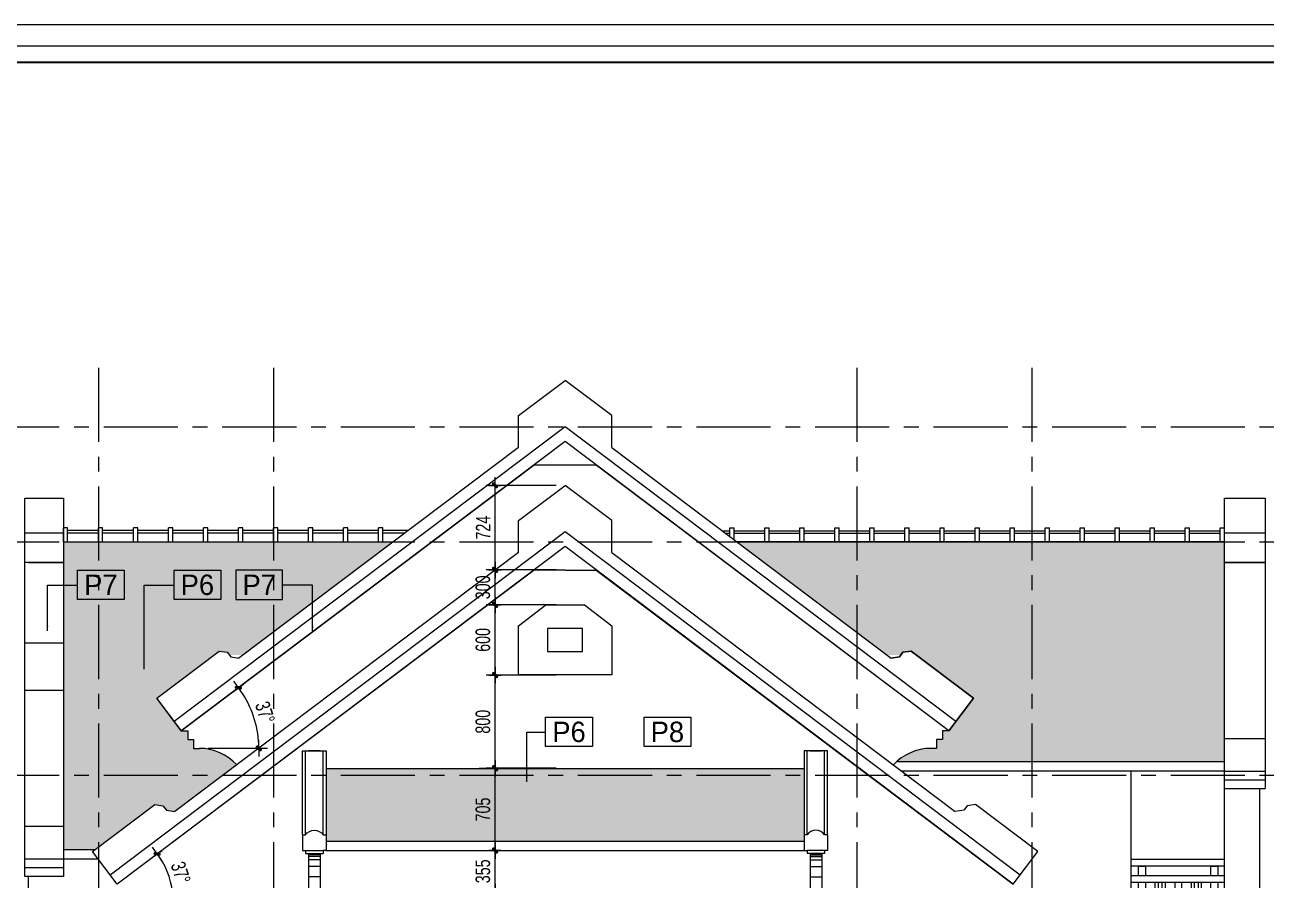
# Model space of a CAD drawing. Header units: inches. Extents: x 88947 to 296847, y 35049 to 161062.
# Drawn here: x 186624 to 197262, y 111729 to 119058 of the extents above; entities that cross this region are included whole.
import ezdxf
from ezdxf.enums import TextEntityAlignment as Align
from ezdxf.xclip import XClip

# ---------------------------------------------------------------- set-up
doc = ezdxf.new("R2010")
doc.units = ezdxf.units.IN
doc.header["$MEASUREMENT"] = 0
doc.header["$XCLIPFRAME"] = 0
doc.header["$PDMODE"] = 1
doc.linetypes.add('ACAD_ISO03W100', pattern=[30, 12, -18])
doc.linetypes.add('CENTER', pattern=[50.8, 31.75, -6.35, 6.35, -6.35])
for name, color, linetype, lineweight in [('A-Dims', 145, 'Continuous', 25), ('A-Text', 30, 'Continuous', 9), ('A-Wall', 2, 'Continuous', 35), ('DIM', 7, 'Continuous', 25), ('HACTH', 8, 'Continuous', 5), ('KHUNG 1', 6, 'Continuous', 70), ('KHUNG 2', 144, 'Continuous', 18), ('KY HIEU', 4, 'Continuous', 25), ('NETMANH', 192, 'Continuous', 18), ('NTHAY2', 51, 'Continuous', 25), ('THAY', 3, 'Continuous', 18), ('TRUC', 252, 'ACAD_ISO03W100', 13)]:
    doc.layers.add(name, color=color, linetype=linetype, lineweight=lineweight)
doc.styles.add('FRANKO', font='VFRANKO.TTF')
doc.styles.add('VNI-HELVE-CONDENSE', font='VNARIAL.TTF', dxfattribs={"width": 0.7})
doc.dimstyles.new('TAS-100', dxfattribs={"dimscale": 50, "dimtxt": 2.5, "dimasz": 0.7, "dimexe": 1.5, "dimexo": 1.5, "dimgap": 0.8, "dimtad": 1, "dimdec": 0, "dimzin": 3, "dimdsep": 46, "dimtxsty": 'VNI-HELVE-CONDENSE', "dimblk": 'TICK', "dimcen": 2.5, "dimclrt": 71, "dimazin": 2, "dimtfac": 0.75, "dimtdec": 0, "dimtix": 1, "dimtmove": 2, "dimatfit": 2, "dimldrblk": 'TICK123', "dimfxl": 1.5, "dimtolj": 1, "dimtzin": 0, "dimarcsym": 0})
doc.dimstyles.new('TAS-50', dxfattribs={"dimscale": 25, "dimtxt": 2.5, "dimasz": 0.7, "dimexe": 1.5, "dimexo": 1.5, "dimgap": 0.8, "dimtad": 1, "dimdec": 0, "dimzin": 3, "dimdsep": 46, "dimtxsty": 'VNI-HELVE-CONDENSE', "dimblk": 'TICK', "dimcen": 2.5, "dimclrt": 71, "dimazin": 2, "dimtfac": 0.75, "dimtdec": 0, "dimtix": 1, "dimtmove": 2, "dimatfit": 2, "dimldrblk": 'TICK123', "dimfxl": 1.5, "dimtolj": 1, "dimtzin": 0, "dimarcsym": 0})

# ---------------------------------------------------------------- blocks, each defined once
blk = doc.blocks.new('khung ten')
at = {"layer": 'A-Wall', "ltscale": 0.7}
blk.add_lwpolyline([(267204, -219099), (305804, -219099), (305804, -190799), (267204, -190799)], close=True, dxfattribs=at)
at = {"layer": 'KHUNG 2', "ltscale": 0.7}
blk.add_lwpolyline([(267004, -219299), (306004, -219299), (306004, -190599), (267004, -190599)], close=True, dxfattribs=at)
at = {"layer": 'NETMANH', "ltscale": 0.7}
blk.add_lwpolyline([(265004, -220042), (307004, -220042), (307004, -190342), (265004, -190342)], close=True, dxfattribs=at)
blk = doc.blocks.new('TICK')
at = {"layer": 'A-Dims', "color": 1}
for p, q in [((-2, 0), (2, 0)), ((0, 1.5), (0, -1.5))]:
    blk.add_line(p, q, dxfattribs=at)
at = {"layer": 'A-Dims', "color": 1, "const_width": 0.788}
blk.add_lwpolyline([(-0.33, -0.35), (0.38, 0.38)], dxfattribs=at)
at = {"layer": 'A-Dims', "color": 1, "const_width": 0.394}
for points in [[(0.24, 0.52, -0.414214), (0.52, 0.52, -1)], [(0.52, 0.52, -0.414214), (0.52, 0.24, -1)], [(-0.47, -0.21, 0.414214), (-0.47, -0.49, 1)], [(-0.47, -0.49, 0.414214), (-0.19, -0.49, 1)]]:
    blk.add_lwpolyline(points, format="xyb", dxfattribs=at)
blk = doc.blocks.new('*D954')
at = {"layer": 'Defpoints', "color": 0}
for p in [(189304, 113118), (187414, 111694), (187881, 111689), (187520, 111544), (187570, 111544)]:
    blk.add_point(p, dxfattribs=at)
at = {"layer": 'DIM', "color": 0, "lineweight": -2}
blk.add_line((187645, 111544), (187972, 111544), dxfattribs=at)
blk.add_arc((187215, 111544), 681, 2.9445, 34.0556, dxfattribs=at)
at = {"layer": 'DIM', "color": 0, "lineweight": -2, "xscale": 35, "yscale": 35, "zscale": 35}
for p, rotation in [((187759, 111954), 125.5278711058436), ((187897, 111544), 271.4722404099723)]:
    blk.add_blockref('TICK', p, dxfattribs=dict(at, rotation=rotation))
at = {"layer": 'DIM', "color": 71, "insert": (187960, 111793), "char_height": 125, "attachment_point": 5, "rotation": 288.5001, "style": 'VNI-HELVE-CONDENSE'}
blk.add_mtext('\\A1;37°', dxfattribs=at)
blk = doc.blocks.new('TICK123')
at = {"layer": 'A-Dims', "color": 1}
blk.add_lwpolyline([(0.05, 0, 0, 0.84, 0), (-2.11, 0, 8.4, 8.4, 0)], format="xyseb", dxfattribs=at)
blk = doc.blocks.new('*D955')
at = {"layer": 'Defpoints', "color": 0}
for p in [(189854, 114432), (187965, 113009), (188609, 113043), (188070, 112859), (188120, 112859)]:
    blk.add_point(p, dxfattribs=at)
at = {"layer": 'DIM', "color": 0, "lineweight": -2}
blk.add_line((188195, 112859), (188704, 112859), dxfattribs=at)
blk.add_arc((187766, 112859), 863, 2.3227, 34.6774, dxfattribs=at)
at = {"layer": 'DIM', "color": 0, "lineweight": -2, "xscale": 35, "yscale": 35, "zscale": 35}
for p, rotation in [((188455, 113378), 125.8387538207904), ((188629, 112859), 271.1613576950049)]:
    blk.add_blockref('TICK', p, dxfattribs=dict(at, rotation=rotation))
at = {"layer": 'DIM', "color": 71, "insert": (188683, 113166), "char_height": 125, "attachment_point": 5, "rotation": 288.5001, "style": 'VNI-HELVE-CONDENSE'}
blk.add_mtext('\\A1;37°', dxfattribs=at)
blk = doc.blocks.new('*D1031')
at = {"layer": 'Defpoints', "color": 0}
for p in [(186054, 115003), (186624, 115003), (186624, 114628)]:
    blk.add_point(p, dxfattribs=at)
at = {"layer": 'DIM', "color": 0, "lineweight": -2}
for p, q in [((186549, 115003), (185979, 115003)), ((186054, 114663), (186054, 114968)), ((186549, 114628), (185979, 114628))]:
    blk.add_line(p, q, dxfattribs=at)
at = {"layer": 'DIM', "color": 0, "lineweight": -2, "xscale": 35, "yscale": 35, "zscale": 35}
for p, rotation in [((186054, 115003), 90), ((186054, 114628), 270)]:
    blk.add_blockref('TICK', p, dxfattribs=dict(at, rotation=rotation))
at = {"layer": 'DIM', "color": 71, "insert": (185950, 114815), "char_height": 125, "attachment_point": 5, "rotation": 90, "style": 'VNI-HELVE-CONDENSE'}
blk.add_mtext('\\A1;375', dxfattribs=at)
blk = doc.blocks.new('syb-floor')
at = {"linetype": 'Continuous'}
blk.add_lwpolyline([(-4.79, -2.5), (-4.79, 2.5), (3.22, 2.5), (3.22, -2.5)], close=True, dxfattribs=at)
blk.add_attdef('SYB-FLOOR', text='', height=2.5, dxfattribs=at).set_placement((-0.78, 0), align=Align.MIDDLE_CENTER)
blk = doc.blocks.new('*D2933')
at = {"layer": 'Defpoints', "color": 0}
for p in [(190367, 111983), (190654, 111983), (190254, 111628)]:
    blk.add_point(p, dxfattribs=at)
at = {"layer": 'DIM', "color": 0, "lineweight": -2}
for p, q in [((190442, 111983), (190729, 111983)), ((190654, 111663), (190654, 111948)), ((190329, 111628), (190729, 111628))]:
    blk.add_line(p, q, dxfattribs=at)
at = {"layer": 'DIM', "color": 0, "lineweight": -2, "xscale": 35, "yscale": 35, "zscale": 35}
for p, rotation in [((190654, 111983), 90), ((190654, 111628), 270)]:
    blk.add_blockref('TICK', p, dxfattribs=dict(at, rotation=rotation))
at = {"layer": 'DIM', "color": 71, "insert": (190550, 111805), "char_height": 125, "attachment_point": 5, "rotation": 90, "style": 'VNI-HELVE-CONDENSE'}
blk.add_mtext('\\A1;355', dxfattribs=at)
blk = doc.blocks.new('*D2832')
at = {"layer": 'Defpoints', "color": 0}
for p in [(190443, 112688), (190654, 112688), (190367, 111983)]:
    blk.add_point(p, dxfattribs=at)
at = {"layer": 'DIM', "color": 0, "lineweight": -2}
for p, q in [((190518, 112688), (190729, 112688)), ((190654, 112018), (190654, 112653)), ((190442, 111983), (190729, 111983))]:
    blk.add_line(p, q, dxfattribs=at)
at = {"layer": 'DIM', "color": 0, "lineweight": -2, "xscale": 35, "yscale": 35, "zscale": 35}
for p, rotation in [((190654, 112688), 90), ((190654, 111983), 270)]:
    blk.add_blockref('TICK', p, dxfattribs=dict(at, rotation=rotation))
at = {"layer": 'DIM', "color": 71, "insert": (190550, 112335), "char_height": 125, "attachment_point": 5, "rotation": 90, "style": 'VNI-HELVE-CONDENSE'}
blk.add_mtext('\\A1;705', dxfattribs=at)
blk = doc.blocks.new('*D2833')
at = {"layer": 'Defpoints', "color": 0}
for p in [(190654, 113487), (191254, 113487), (191254, 112688)]:
    blk.add_point(p, dxfattribs=at)
at = {"layer": 'DIM', "color": 0, "lineweight": -2}
for p, q in [((191179, 113487), (190579, 113487)), ((190654, 112723), (190654, 113452)), ((191179, 112688), (190579, 112688))]:
    blk.add_line(p, q, dxfattribs=at)
at = {"layer": 'DIM', "color": 0, "lineweight": -2, "xscale": 35, "yscale": 35, "zscale": 35}
for p, rotation in [((190654, 113487), 90), ((190654, 112688), 270)]:
    blk.add_blockref('TICK', p, dxfattribs=dict(at, rotation=rotation))
at = {"layer": 'DIM', "color": 71, "insert": (190550, 113087), "char_height": 125, "attachment_point": 5, "rotation": 90, "style": 'VNI-HELVE-CONDENSE'}
blk.add_mtext('\\A1;800', dxfattribs=at)
blk = doc.blocks.new('*D2834')
at = {"layer": 'Defpoints', "color": 0}
for p in [(190654, 114088), (191254, 114088), (191254, 113487)]:
    blk.add_point(p, dxfattribs=at)
at = {"layer": 'DIM', "color": 0, "lineweight": -2}
for p, q in [((191179, 114088), (190579, 114088)), ((190654, 113522), (190654, 114053)), ((191179, 113487), (190579, 113487))]:
    blk.add_line(p, q, dxfattribs=at)
at = {"layer": 'DIM', "color": 0, "lineweight": -2, "xscale": 35, "yscale": 35, "zscale": 35}
for p, rotation in [((190654, 114088), 90), ((190654, 113487), 270)]:
    blk.add_blockref('TICK', p, dxfattribs=dict(at, rotation=rotation))
at = {"layer": 'DIM', "color": 71, "insert": (190550, 113788), "char_height": 125, "attachment_point": 5, "rotation": 90, "style": 'VNI-HELVE-CONDENSE'}
blk.add_mtext('\\A1;600', dxfattribs=at)
blk = doc.blocks.new('*D2835')
at = {"layer": 'Defpoints', "color": 0}
for p in [(190654, 114388), (191254, 114388), (191254, 114088)]:
    blk.add_point(p, dxfattribs=at)
at = {"layer": 'DIM', "color": 0, "lineweight": -2}
for p, q in [((191179, 114388), (190579, 114388)), ((190654, 114123), (190654, 114353)), ((191179, 114088), (190579, 114088))]:
    blk.add_line(p, q, dxfattribs=at)
at = {"layer": 'DIM', "color": 0, "lineweight": -2, "xscale": 35, "yscale": 35, "zscale": 35}
for p, rotation in [((190654, 114388), 90), ((190654, 114088), 270)]:
    blk.add_blockref('TICK', p, dxfattribs=dict(at, rotation=rotation))
at = {"layer": 'DIM', "color": 71, "insert": (190550, 114238), "char_height": 125, "attachment_point": 5, "rotation": 90, "style": 'VNI-HELVE-CONDENSE'}
blk.add_mtext('\\A1;300', dxfattribs=at)
blk = doc.blocks.new('*D2836')
at = {"layer": 'Defpoints', "color": 0}
for p in [(190654, 115112), (191254, 115112), (191254, 114388)]:
    blk.add_point(p, dxfattribs=at)
at = {"layer": 'DIM', "color": 0, "lineweight": -2}
for p, q in [((191179, 115112), (190579, 115112)), ((190654, 114423), (190654, 115077)), ((191179, 114388), (190579, 114388))]:
    blk.add_line(p, q, dxfattribs=at)
at = {"layer": 'DIM', "color": 0, "lineweight": -2, "xscale": 35, "yscale": 35, "zscale": 35}
for p, rotation in [((190654, 115112), 90), ((190654, 114388), 270)]:
    blk.add_blockref('TICK', p, dxfattribs=dict(at, rotation=rotation))
at = {"layer": 'DIM', "color": 71, "insert": (190552, 114750), "char_height": 125, "attachment_point": 5, "rotation": 90, "style": 'VNI-HELVE-CONDENSE'}
blk.add_mtext('\\A1;724', dxfattribs=at)
blk = doc.blocks.new('*D3802')
at = {"layer": 'Defpoints', "color": 0}
for p in [(189304, 113118), (187414, 111694), (187881, 111689), (187520, 111544), (187570, 111544)]:
    blk.add_point(p, dxfattribs=at)
at = {"layer": 'DIM', "color": 0, "lineweight": -2}
blk.add_line((187645, 111544), (187972, 111544), dxfattribs=at)
blk.add_arc((187215, 111544), 681, 2.9445, 34.0556, dxfattribs=at)
at = {"layer": 'DIM', "color": 0, "lineweight": -2, "xscale": 35, "yscale": 35, "zscale": 35}
for p, rotation in [((187759, 111954), 125.5278711058437), ((187897, 111544), 271.4722404099722)]:
    blk.add_blockref('TICK', p, dxfattribs=dict(at, rotation=rotation))
at = {"layer": 'DIM', "color": 71, "insert": (187960, 111793), "char_height": 125, "attachment_point": 5, "rotation": 288.5001, "style": 'VNI-HELVE-CONDENSE'}
blk.add_mtext('\\A1;37°', dxfattribs=at)
blk = doc.blocks.new('*D3803')
at = {"layer": 'Defpoints', "color": 0}
for p in [(189854, 114432), (187965, 113009), (188609, 113043), (188070, 112859), (188120, 112859)]:
    blk.add_point(p, dxfattribs=at)
at = {"layer": 'DIM', "color": 0, "lineweight": -2}
blk.add_line((188195, 112859), (188704, 112859), dxfattribs=at)
blk.add_arc((187766, 112859), 863, 2.3227, 34.6774, dxfattribs=at)
at = {"layer": 'DIM', "color": 0, "lineweight": -2, "xscale": 35, "yscale": 35, "zscale": 35}
for p, rotation in [((188455, 113378), 125.8387538207903), ((188629, 112859), 271.161357695005)]:
    blk.add_blockref('TICK', p, dxfattribs=dict(at, rotation=rotation))
at = {"layer": 'DIM', "color": 71, "insert": (188683, 113166), "char_height": 125, "attachment_point": 5, "rotation": 288.5001, "style": 'VNI-HELVE-CONDENSE'}
blk.add_mtext('\\A1;37°', dxfattribs=at)
blk = doc.blocks.new('A$C5FD872E7')
at = {"layer": 'THAY'}
for p, q in [((37, 120), (0, 120)), ((37, 0), (37, 120)), ((337, 120), (300, 120)), ((337, 0), (337, 120)), ((637, 120), (600, 120)), ((637, 0), (637, 120)), ((937, 120), (900, 120)), ((937, 0), (937, 120)), ((1237, 120), (1200, 120)), ((1237, 0), (1237, 120)), ((1537, 120), (1500, 120)), ((1537, 0), (1537, 120)), ((1837, 120), (1800, 120)), ((1837, 0), (1837, 120)), ((2137, 120), (2100, 120)), ((2137, 0), (2137, 120)), ((2437, 120), (2400, 120)), ((2437, 0), (2437, 120)), ((2737, 120), (2700, 120)), ((2737, 0), (2737, 120)), ((3037, 120), (3000, 120)), ((3037, 0), (3037, 120)), ((300, 96), (37, 96)), ((300, 74), (37, 74)), ((600, 96), (337, 96)), ((600, 74), (337, 74)), ((900, 96), (637, 96)), ((900, 74), (637, 74)), ((1200, 96), (937, 96)), ((1200, 74), (937, 74)), ((1500, 96), (1237, 96)), ((1500, 74), (1237, 74)), ((1800, 96), (1537, 96)), ((1800, 74), (1537, 74)), ((2100, 96), (1837, 96)), ((2100, 74), (1837, 74)), ((2400, 96), (2137, 96)), ((2400, 74), (2137, 74)), ((2700, 96), (2437, 96)), ((2700, 74), (2437, 74)), ((3000, 96), (2737, 96)), ((3000, 74), (2737, 74)), ((3100, 96), (3037, 96)), ((3100, 74), (3037, 74))]:
    blk.add_line(p, q, dxfattribs=at)
for points in [[(0, 0), (0, 120)], [(300, 0), (300, 120)], [(600, 0), (600, 120)], [(900, 0), (900, 120)], [(1200, 0), (1200, 120)], [(1500, 0), (1500, 120)], [(1800, 0), (1800, 120)], [(2100, 0), (2100, 120)], [(2400, 0), (2400, 120)], [(2700, 0), (2700, 120)], [(3000, 0), (3000, 120)], [(0, 0), (3100, 0)], [(2550, 74), (2200, 74)]]:
    blk.add_lwpolyline(points, dxfattribs=at)
blk = doc.blocks.new('A$C76A71FAD')
at = {"layer": 'THAY'}
for p, q in [((-37, 2114), (-37, 2234)), ((-37, 2234), (0, 2234))]:
    blk.add_line(p, q, dxfattribs=at)
for points in [[(0, 0), (0, 2489), (350, 2489), (350, 0)], [(0, 2114), (0, 2234)], [(350, 2188), (0, 2188)], [(0, 1938), (350, 1938)], [(350, 1938), (0, 1938)], [(350, 1938), (0, 1938)], [(0, 430), (350, 430)], [(0, 430), (350, 430)], [(0, 150), (350, 150)], [(0, 75), (350, 75)], [(0, 0), (350, 0)]]:
    blk.add_lwpolyline(points, dxfattribs=at)
blk = doc.blocks.new('A$C04E60F63')
at = {"layer": 'THAY'}
for p, q in [((37, 120), (0, 120)), ((37, 0), (37, 120)), ((337, 120), (300, 120)), ((337, 0), (337, 120)), ((637, 120), (600, 120)), ((637, 0), (637, 120)), ((937, 120), (900, 120)), ((937, 0), (937, 120)), ((1237, 120), (1200, 120)), ((1237, 0), (1237, 120)), ((1537, 120), (1500, 120)), ((1537, 0), (1537, 120)), ((1837, 120), (1800, 120)), ((1837, 0), (1837, 120)), ((2137, 120), (2100, 120)), ((2137, 0), (2137, 120)), ((2437, 120), (2400, 120)), ((2437, 0), (2437, 120)), ((2737, 120), (2700, 120)), ((2737, 0), (2737, 120)), ((3037, 120), (3000, 120)), ((3037, 0), (3037, 120)), ((300, 96), (37, 96)), ((300, 74), (37, 74)), ((600, 96), (337, 96)), ((600, 74), (337, 74)), ((900, 96), (637, 96)), ((900, 74), (637, 74)), ((1200, 96), (937, 96)), ((1200, 74), (937, 74)), ((1500, 96), (1237, 96)), ((1500, 74), (1237, 74)), ((1800, 96), (1537, 96)), ((1800, 74), (1537, 74)), ((2100, 96), (1837, 96)), ((2100, 74), (1837, 74)), ((2400, 96), (2137, 96)), ((2400, 74), (2137, 74)), ((2700, 96), (2437, 96)), ((2700, 74), (2437, 74)), ((3000, 96), (2737, 96)), ((3000, 74), (2737, 74)), ((3100, 96), (3037, 96)), ((3100, 74), (3037, 74))]:
    blk.add_line(p, q, dxfattribs=at)
for points in [[(0, 0), (0, 120)], [(300, 0), (300, 120)], [(600, 0), (600, 120)], [(900, 0), (900, 120)], [(1200, 0), (1200, 120)], [(1500, 0), (1500, 120)], [(1800, 0), (1800, 120)], [(2100, 0), (2100, 120)], [(2400, 0), (2400, 120)], [(2700, 0), (2700, 120)], [(3000, 0), (3000, 120)]]:
    blk.add_lwpolyline(points, dxfattribs=at)
blk = doc.blocks.new('A$C348869AB')
at = {"layer": 'THAY'}
blk.add_lwpolyline([(-165, -1020), (165, -1020), (400, -1199), (400, -1620), (-400, -1620), (-400, -1199), (-165, -1020)], dxfattribs=at)
blk.add_lwpolyline([(150, -1222), (-150, -1222), (-150, -1420), (150, -1420)], close=True, dxfattribs=at)
blk = doc.blocks.new('A$C2C686C27')
for points in [[(-100, 160), (-75, 160)], [(-100, 160), (-100, 25)], [(75, 160), (100, 160)], [(100, 160), (100, 25)], [(-100, 25), (-75, 25), (-75, 0)], [(-75, 0), (75, 0)], [(100, 25), (75, 25), (75, 0)]]:
    blk.add_lwpolyline(points)
blk.add_lwpolyline([(-75, 160, -0.533333), (75, 160, 1)], format="xyb")
blk = doc.blocks.new('A$C6D152E5A')
at = {"layer": 'HACTH'}
for points in [[(-401, 6024), (-301, 6024)], [(-401, 6017), (-301, 6017)], [(-401, 6005), (-301, 6005)], [(-401, 5976), (-301, 5976)], [(-401, 5919), (-301, 5919)], [(-401, 2624), (-301, 2624)], [(-401, 2617), (-301, 2617)], [(-401, 2605), (-301, 2605)], [(-401, 2576), (-301, 2576)], [(-401, 2519), (-301, 2519)]]:
    blk.add_lwpolyline(points, dxfattribs=at)
at = {"layer": 'THAY'}
for points in [[(-251, 6910), (-451, 6910), (-451, 6097)], [(-426, 6190), (-426, 6910)], [(-402, 6910), (-301, 6910)], [(-401, 6910), (-301, 6910)], [(-276, 6190), (-276, 6910)], [(-251, 6190), (-251, 6910)], [(-276, 6055), (-426, 6055)], [(-401, 6030), (-401, 3510)], [(-301, 6030), (-301, 3510)], [(-401, 5830), (-301, 5830)], [(-251, 3510), (-451, 3510), (-451, 2697)], [(-426, 2790), (-426, 3510)], [(-402, 3510), (-301, 3510)], [(-401, 3510), (-301, 3510)], [(-276, 2790), (-276, 3510)], [(-251, 2790), (-251, 3510)], [(-276, 2655), (-426, 2655)], [(-401, 2630), (-401, 2100)], [(-301, 2630), (-301, 2100)], [(-401, 2430), (-301, 2430)], [(-401, 2100), (-301, 2100)]]:
    blk.add_lwpolyline(points, dxfattribs=at)
at = {"layer": 'THAY', "extrusion": (0, 0, -1), "zscale": -1}
for p in [(351, 6030), (351, 2630)]:
    blk.add_blockref('A$C2C686C27', p, dxfattribs=at)
blk = doc.blocks.new('A$C57A01009')
for points in [[(1600, 840), (-1600, 840), (-1600, 900), (1600, 900), (1600, 840), (1600, 840)], [(1600, 700), (-1600, 700), (-1600, 760), (1600, 760), (1600, 700), (1600, 700)], [(-1270, 760), (-1270, 840), (-1210, 840), (-1210, 760)], [(-590, 760), (-590, 840), (-650, 840), (-650, 760)], [(-30, 760), (-30, 840), (30, 840), (30, 760)], [(590, 760), (590, 840), (650, 840), (650, 760)], [(1270, 760), (1270, 840), (1210, 840), (1210, 760)], [(-1270, 140), (-1270, 700)], [(-1210, 700), (-1210, 140)], [(-650, 700), (-650, 140)], [(-590, 140), (-590, 700)], [(-30, 140), (-30, 700)], [(30, 700), (30, 140)], [(590, 140), (590, 700)], [(650, 700), (650, 140)], [(1210, 700), (1210, 140)], [(1270, 140), (1270, 700)], [(1600, 80), (-1600, 80), (-1600, 140), (1600, 140), (1600, 80), (1600, 80)], [(-1210, 80), (-1210, 0), (-1270, 0), (-1270, 80)], [(-650, 80), (-650, 0), (-590, 0), (-590, 80)], [(30, 80), (30, 0), (-30, 0), (-30, 80)], [(650, 80), (650, 0), (590, 0), (590, 80)], [(1210, 80), (1210, 0), (1270, 0), (1270, 80)]]:
    blk.add_lwpolyline(points)
for points in [[(-1580, 840), (-1550, 840), (-1550, 760), (-1580, 760)], [(1580, 840), (1550, 840), (1550, 760), (1580, 760)], [(-1580, 700), (-1520, 700), (-1520, 140), (-1580, 140)], [(-1440, 700), (-1410, 700), (-1410, 140), (-1440, 140)], [(-1380, 700), (-1350, 700), (-1350, 140), (-1380, 140)], [(-1130, 700), (-1100, 700), (-1100, 140), (-1130, 140)], [(-1070, 700), (-1040, 700), (-1040, 140), (-1070, 140)], [(-960, 700), (-900, 700), (-900, 140), (-960, 140)], [(-820, 700), (-790, 700), (-790, 140), (-820, 140)], [(-760, 700), (-730, 700), (-730, 140), (-760, 140)], [(-510, 700), (-480, 700), (-480, 140), (-510, 140)], [(-450, 700), (-420, 700), (-420, 140), (-450, 140)], [(-340, 700), (-280, 700), (-280, 140), (-340, 140)], [(-200, 700), (-170, 700), (-170, 140), (-200, 140)], [(-140, 700), (-110, 700), (-110, 140), (-140, 140)], [(140, 700), (110, 700), (110, 140), (140, 140)], [(200, 700), (170, 700), (170, 140), (200, 140)], [(340, 700), (280, 700), (280, 140), (340, 140)], [(450, 700), (420, 700), (420, 140), (450, 140)], [(510, 700), (480, 700), (480, 140), (510, 140)], [(760, 700), (730, 700), (730, 140), (760, 140)], [(820, 700), (790, 700), (790, 140), (820, 140)], [(960, 700), (900, 700), (900, 140), (960, 140)], [(1070, 700), (1040, 700), (1040, 140), (1070, 140)], [(1130, 700), (1100, 700), (1100, 140), (1130, 140)], [(1380, 700), (1350, 700), (1350, 140), (1380, 140)], [(1440, 700), (1410, 700), (1410, 140), (1440, 140)], [(1580, 700), (1520, 700), (1520, 140), (1580, 140)], [(-1580, 80), (-1550, 80), (-1550, 0), (-1580, 0)], [(1580, 80), (1550, 80), (1550, 0), (1580, 0)]]:
    blk.add_lwpolyline(points, close=True)
blk = doc.blocks.new('*D4066')
at = {"layer": 'Defpoints', "color": 0}
for p in [(186054, 115613), (186624, 115613), (186624, 115004)]:
    blk.add_point(p, dxfattribs=at)
at = {"layer": 'DIM', "color": 0, "lineweight": -2}
for p, q in [((186549, 115613), (185979, 115613)), ((186054, 115039), (186054, 115578)), ((186549, 115004), (185979, 115004))]:
    blk.add_line(p, q, dxfattribs=at)
at = {"layer": 'DIM', "color": 0, "lineweight": -2, "xscale": 35, "yscale": 35, "zscale": 35}
for p, rotation in [((186054, 115613), 90), ((186054, 115004), 270)]:
    blk.add_blockref('TICK', p, dxfattribs=dict(at, rotation=rotation))
at = {"layer": 'DIM', "color": 71, "insert": (185950, 115308), "char_height": 125, "attachment_point": 5, "rotation": 90, "style": 'VNI-HELVE-CONDENSE'}
blk.add_mtext('\\A1;609', dxfattribs=at)

msp = doc.modelspace()

# ---------------------------------------------------------------- hatches: boundary and pattern name
at = {"layer": 'HACTH'}
h = msp.add_hatch(dxfattribs=at)
h.set_pattern_fill('TILE_02', color=256, scale=100, style=0, pattern_type=2)
h.set_pattern_definition([(0, (187128.75, 112448.93), (200, 100), [25, -175]), (0, (187128.75, 112461.43), (200, 100), [25, -75]), (0, (187228.75, 112473.93), (200, 100), [25, -175]), (0, (187078.75, 112411.43), (200, 100), [12.5, -100, 12.5, -75]), (45, (187091.25, 112436.43), (0, 100), [17.6777, -265.165]), (45, (187078.75, 112473.93), (0, 100), [12.63, -270.2127]), (45, (187078.75, 112486.43), (0, 100), [15.15, -267.6927]), (135, (187203.75, 112486.43), (0, 100), [15.15, -267.6927]), (135, (187203.75, 112473.93), (0, 100), [12.63, -270.2127]), (135, (187191.25, 112436.43), (0, 100), [17.6777, -265.165]), (26.565, (187103.75, 112436.43), (5e-05, 100), [27.951, -195.656]), (26.565, (187103.75, 112448.93), (5e-05, 100), [27.951, -195.656]), (26.565, (187053.75, 112461.43), (5e-05, 100), [27.951, -195.656]), (26.565, (187053.75, 112473.93), (5e-05, 100), [27.951, -195.656]), (63.435, (187078.75, 112411.43), (-5e-05, 100), [27.951, -419.2627]), (63.435, (187091.25, 112411.43), (-5e-05, 100), [27.951, -419.2627]), (116.565, (187191.25, 112411.43), (5e-05, 100), [27.951, -419.2627]), (116.565, (187203.75, 112411.43), (5e-05, 100), [27.951, -419.2627]), (153.435, (187178.75, 112436.43), (-5e-05, 100), [27.951, -195.656]), (153.435, (187178.75, 112448.93), (-5e-05, 100), [27.951, -195.656]), (153.435, (187228.75, 112461.43), (-5e-05, 100), [27.951, -195.656]), (153.435, (187228.75, 112473.93), (-5e-05, 100), [27.951, -195.656]), (82.875, (187078.752, 112411.432), (-2.5e-05, 100.000016), [100.7782, -1511.6733]), (97.125, (187203.752, 112411.432), (2.5e-05, 100.000016), [100.7782, -1511.6733])])
h.paths.add_polyline_path([(188754.3, 114628.1), (187254.3, 114628.1), (187254.3, 113657.6), (188244.5, 113657.6), (188289.3, 113691.3), (188359.3, 113681.5), (188377.3, 113657.6), (188493.8, 113657.6), (188754.3, 113853.9)])
h.paths.add_polyline_path([(187254.3, 114628.1), (186954.3, 114628.1), (186954.3, 114451.9), (186954.3, 113657.6), (187254.3, 113657.6)])
h.paths.add_polyline_path([(187254.3, 113657.6), (186954.3, 113657.6), (186954.3, 112628.1), (187254.3, 112628.1)])
h.paths.add_polyline_path([(187754.3, 113288.2), (188244.5, 113657.6), (187254.3, 113657.6), (187254.3, 112628.1), (188321.9, 112628.1), (188440.5, 112717.5, 0.2105561), (188120.2, 112858.6), (188070.2, 112858.6), (188070.2, 112933.6), (188020.2, 112933.6), (188020.2, 113008.6), (187967, 113008.6), (187965.7, 113007.6)])
h.paths.add_polyline_path([(189781.7, 114628.1), (188754.3, 114628.1), (188754.3, 113853.9)])
h.paths.add_polyline_path([(187254.3, 112628.1), (186954.3, 112628.1), (186954.3, 111991), (187225.1, 111991), (187254.3, 112013)])
h.paths.add_polyline_path([(188321.9, 112628.1), (187254.3, 112628.1), (187254.3, 112013), (187738.1, 112377.5), (187808.1, 112367.7), (187838.2, 112327.8), (187910, 112317.7)])
h = msp.add_hatch(dxfattribs=at)
h.set_pattern_fill('TILE_02', color=256, scale=100, style=0, pattern_type=2)
h.set_pattern_definition([(0, (192901.31, 113202.12), (200, 100), [25, -175]), (0, (192901.31, 113214.62), (200, 100), [25, -75]), (0, (193001.31, 113227.12), (200, 100), [25, -175]), (0, (192851.31, 113164.62), (200, 100), [12.5, -100, 12.5, -75]), (45, (192863.81, 113189.62), (0, 100), [17.6777, -265.165]), (45, (192851.31, 113227.12), (0, 100), [12.63, -270.2127]), (45, (192851.31, 113239.62), (0, 100), [15.15, -267.6927]), (135, (192976.31, 113239.62), (0, 100), [15.15, -267.6927]), (135, (192976.31, 113227.12), (0, 100), [12.63, -270.2127]), (135, (192963.81, 113189.62), (0, 100), [17.6777, -265.165]), (26.565, (192876.31, 113189.62), (5e-05, 100), [27.951, -195.656]), (26.565, (192876.31, 113202.12), (5e-05, 100), [27.951, -195.656]), (26.565, (192826.31, 113214.62), (5e-05, 100), [27.951, -195.656]), (26.565, (192826.31, 113227.12), (5e-05, 100), [27.951, -195.656]), (63.435, (192851.31, 113164.623), (-5e-05, 100), [27.951, -419.2627]), (63.435, (192863.81, 113164.623), (-5e-05, 100), [27.951, -419.2627]), (116.565, (192963.81, 113164.623), (5e-05, 100), [27.951, -419.2627]), (116.565, (192976.31, 113164.623), (5e-05, 100), [27.951, -419.2627]), (153.435, (192951.31, 113189.62), (-5e-05, 100), [27.951, -195.656]), (153.435, (192951.31, 113202.12), (-5e-05, 100), [27.951, -195.656]), (153.435, (193001.31, 113214.62), (-5e-05, 100), [27.951, -195.656]), (153.435, (193001.31, 113227.12), (-5e-05, 100), [27.951, -195.656]), (82.875, (192851.311, 113164.623), (-2.5e-05, 100.000016), [100.7782, -1511.6733]), (97.125, (192976.311, 113164.623), (2.5e-05, 100.000016), [100.7782, -1511.6733])])
h.paths.add_polyline_path([(196904.3, 114628.1), (195254.3, 114628.1), (195254.3, 113657.6), (196904.3, 113657.6)])
h.paths.add_polyline_path([(193754.3, 114628.1), (192726.8, 114628.1), (193754.3, 113853.9)])
h.paths.add_polyline_path([(195254.3, 114628.1), (193754.3, 114628.1), (193754.3, 113853.9), (194014.8, 113657.6), (194131.2, 113657.6), (194149.2, 113681.5), (194219.2, 113691.3), (194264, 113657.6), (195254.3, 113657.6)])
h.paths.add_polyline_path([(195254.3, 113657.6), (194264, 113657.6), (194754.3, 113288.2), (194542.9, 113007.6), (194541.5, 113008.6), (194488.3, 113008.6), (194488.3, 112933.6), (194438.3, 112933.6), (194438.3, 112858.6), (194388.3, 112858.6, 0.1879556), (194094.6, 112744.2), (195254.3, 112744.2)])
h.paths.add_polyline_path([(196904.3, 113657.6), (195254.3, 113657.6), (195254.3, 112744.2), (196904.3, 112744.2)])
h = msp.add_hatch(dxfattribs=at)
h.set_pattern_fill('TILE_02', color=256, scale=100, style=0, pattern_type=2)
h.set_pattern_definition([(0, (189379.54, 112520.44), (200, 100), [25, -175]), (0, (189379.54, 112532.94), (200, 100), [25, -75]), (0, (189479.54, 112545.44), (200, 100), [25, -175]), (0, (189329.54, 112482.94), (200, 100), [12.5, -100, 12.5, -75]), (45, (189342.036, 112507.935), (0, 100), [17.6777, -265.165]), (45, (189329.536, 112545.435), (0, 100), [12.63, -270.2127]), (45, (189329.536, 112557.935), (0, 100), [15.15, -267.6927]), (135, (189454.536, 112557.935), (0, 100), [15.15, -267.6927]), (135, (189454.536, 112545.435), (0, 100), [12.63, -270.2127]), (135, (189442.036, 112507.935), (0, 100), [17.6777, -265.165]), (26.565, (189354.54, 112507.935), (5e-05, 100), [27.951, -195.656]), (26.565, (189354.54, 112520.435), (5e-05, 100), [27.951, -195.656]), (26.565, (189304.54, 112532.935), (5e-05, 100), [27.951, -195.656]), (26.565, (189304.54, 112545.435), (5e-05, 100), [27.951, -195.656]), (63.435, (189329.536, 112482.935), (-5e-05, 100), [27.951, -419.2627]), (63.435, (189342.036, 112482.935), (-5e-05, 100), [27.951, -419.2627]), (116.565, (189442.036, 112482.935), (5e-05, 100), [27.951, -419.2627]), (116.565, (189454.536, 112482.935), (5e-05, 100), [27.951, -419.2627]), (153.435, (189429.54, 112507.935), (-5e-05, 100), [27.951, -195.656]), (153.435, (189429.54, 112520.435), (-5e-05, 100), [27.951, -195.656]), (153.435, (189479.54, 112532.935), (-5e-05, 100), [27.951, -195.656]), (153.435, (189479.54, 112545.435), (-5e-05, 100), [27.951, -195.656]), (82.875, (189329.536, 112482.935), (-2.5e-05, 100.000016), [100.7782, -1511.6733]), (97.125, (189454.536, 112482.935), (2.5e-05, 100.000016), [100.7782, -1511.6733])])
h.paths.add_polyline_path([(193303.5, 112628.1), (189205.1, 112628.1), (189205.1, 112062.5), (193303.5, 112062.5)])
h.paths.add_polyline_path([(193303.5, 112687.6), (189205.1, 112687.6), (189205.1, 112628.1), (193303.5, 112628.1)])
h = msp.add_hatch(dxfattribs=at)
h.set_pattern_fill('TILE_02', color=256, scale=100, style=0, pattern_type=2)
h.set_pattern_definition([(0, (189379.54, 112520.44), (200, 100), [25, -175]), (0, (189379.54, 112532.94), (200, 100), [25, -75]), (0, (189479.54, 112545.44), (200, 100), [25, -175]), (0, (189329.54, 112482.94), (200, 100), [12.5, -100, 12.5, -75]), (45, (189342.036, 112507.935), (0, 100), [17.6777, -265.165]), (45, (189329.536, 112545.435), (0, 100), [12.63, -270.2127]), (45, (189329.536, 112557.935), (0, 100), [15.15, -267.6927]), (135, (189454.536, 112557.935), (0, 100), [15.15, -267.6927]), (135, (189454.536, 112545.435), (0, 100), [12.63, -270.2127]), (135, (189442.036, 112507.935), (0, 100), [17.6777, -265.165]), (26.565, (189354.54, 112507.935), (5e-05, 100), [27.951, -195.656]), (26.565, (189354.54, 112520.435), (5e-05, 100), [27.951, -195.656]), (26.565, (189304.54, 112532.935), (5e-05, 100), [27.951, -195.656]), (26.565, (189304.54, 112545.435), (5e-05, 100), [27.951, -195.656]), (63.435, (189329.536, 112482.935), (-5e-05, 100), [27.951, -419.2627]), (63.435, (189342.036, 112482.935), (-5e-05, 100), [27.951, -419.2627]), (116.565, (189442.036, 112482.935), (5e-05, 100), [27.951, -419.2627]), (116.565, (189454.536, 112482.935), (5e-05, 100), [27.951, -419.2627]), (153.435, (189429.54, 112507.935), (-5e-05, 100), [27.951, -195.656]), (153.435, (189429.54, 112520.435), (-5e-05, 100), [27.951, -195.656]), (153.435, (189479.54, 112532.935), (-5e-05, 100), [27.951, -195.656]), (153.435, (189479.54, 112545.435), (-5e-05, 100), [27.951, -195.656]), (82.875, (189329.536, 112482.935), (-2.5e-05, 100.000016), [100.7782, -1511.6733]), (97.125, (189454.536, 112482.935), (2.5e-05, 100.000016), [100.7782, -1511.6733])])
h.paths.add_polyline_path([(193303.5, 112628.1), (189205.1, 112628.1), (189205.1, 112062.5), (193303.5, 112062.5)])
h.paths.add_polyline_path([(193303.5, 112687.6), (189205.1, 112687.6), (189205.1, 112628.1), (193303.5, 112628.1)])

# ---------------------------------------------------------------- linework, layer by layer
at = {"layer": 'Defpoints'}
for points in [[(194603.8, 113088.5), (191254.3, 115612.6), (187904.7, 113088.5)], [(194543.6, 113008.6), (191254.3, 115487.4), (187964.9, 113008.6)], [(195154.3, 111773.7), (191254.3, 114712.6), (187354.3, 111773.7)], [(195094.1, 111693.8), (191254.3, 114587.4), (187414.4, 111693.8)]]:
    msp.add_lwpolyline(points, dxfattribs=at)
at = {"layer": 'THAY'}
for p, q in [((187591.3, 114748.4), (187554.3, 114748.4)), ((187591.3, 114628.1), (187591.3, 114748.4)), ((192599.9, 114723.7), (192667.2, 114723.7)), ((192629, 114701.8), (192667.2, 114701.8)), ((192667.2, 114673), (192667.2, 114748.4)), ((192667.2, 114748.4), (192704.3, 114748.4)), ((192704.3, 114723.7), (192967.2, 114723.7)), ((192704.3, 114701.8), (192967.2, 114701.8)), ((192967.2, 114628.1), (192967.2, 114748.4)), ((192967.2, 114748.4), (193004.3, 114748.4)), ((193004.3, 114723.7), (193267.2, 114723.7)), ((193004.3, 114701.8), (193267.2, 114701.8)), ((193267.2, 114628.1), (193267.2, 114748.4)), ((193267.2, 114748.4), (193304.3, 114748.4)), ((193304.3, 114723.7), (193567.2, 114723.7)), ((193304.3, 114701.8), (193567.2, 114701.8)), ((193567.2, 114628.1), (193567.2, 114748.4)), ((193567.2, 114748.4), (193604.3, 114748.4)), ((193604.3, 114723.7), (193867.2, 114723.7)), ((193604.3, 114701.8), (193867.2, 114701.8)), ((193867.2, 114628.1), (193867.2, 114748.4)), ((193867.2, 114748.4), (193904.3, 114748.4)), ((193904.3, 114723.7), (194167.2, 114723.7)), ((193904.3, 114701.8), (194167.2, 114701.8)), ((194167.2, 114628.1), (194167.2, 114748.4)), ((194167.2, 114748.4), (194204.3, 114748.4)), ((194204.3, 114723.7), (194467.2, 114723.7)), ((194204.3, 114701.8), (194467.2, 114701.8)), ((194467.2, 114628.1), (194467.2, 114748.4)), ((194467.2, 114748.4), (194504.3, 114748.4)), ((194504.3, 114723.7), (194767.2, 114723.7)), ((194504.3, 114701.8), (194767.2, 114701.8)), ((194767.2, 114628.1), (194767.2, 114748.4)), ((194767.2, 114748.4), (194804.3, 114748.4)), ((194804.3, 114723.7), (195067.2, 114723.7)), ((194804.3, 114701.8), (195067.2, 114701.8)), ((195067.2, 114628.1), (195067.2, 114748.4)), ((195067.2, 114748.4), (195104.3, 114748.4)), ((195104.3, 114723.7), (195367.2, 114723.7)), ((195104.3, 114701.8), (195367.2, 114701.8)), ((195367.2, 114628.1), (195367.2, 114748.4)), ((195367.2, 114748.4), (195404.3, 114748.4)), ((195404.3, 114723.7), (195667.2, 114723.7)), ((195404.3, 114701.8), (195667.2, 114701.8)), ((195667.2, 114628.1), (195667.2, 114748.4)), ((195667.2, 114748.4), (195704.3, 114748.4)), ((195704.3, 114723.7), (195967.2, 114723.7)), ((195704.3, 114701.8), (195967.2, 114701.8)), ((195967.2, 114628.1), (195967.2, 114748.4)), ((195967.2, 114748.4), (196004.3, 114748.4)), ((196004.3, 114723.7), (196267.2, 114723.7)), ((196004.3, 114701.8), (196267.2, 114701.8)), ((196267.2, 114628.1), (196267.2, 114748.4)), ((196267.2, 114748.4), (196304.3, 114748.4)), ((196304.3, 114723.7), (196567.2, 114723.7)), ((196304.3, 114701.8), (196567.2, 114701.8)), ((196567.2, 114628.1), (196567.2, 114748.4)), ((196567.2, 114748.4), (196604.3, 114748.4)), ((196604.3, 114723.7), (196867.2, 114723.7)), ((196604.3, 114701.8), (196867.2, 114701.8)), ((196867.2, 114628.1), (196867.2, 114748.4)), ((196867.2, 114748.4), (196904.3, 114748.4))]:
    msp.add_line(p, q, dxfattribs=at)
for points in [[(190854.3, 115436.4), (190854.3, 115710.1), (191254.3, 116011.5)], [(191654.3, 115436.4), (191654.3, 115710.1), (191254.3, 116011.5)], [(190854.3, 115436.4), (188459.4, 113631.7)], [(191654.3, 115436.4), (194049.1, 113631.7)], [(194049.1, 113631.7), (194119.1, 113641.6), (194149.2, 113681.5), (194219.2, 113691.3), (194754.3, 113288.2), (194542.9, 113007.6), (191519.7, 115285.8), (190988.9, 115285.8), (187965.7, 113007.6), (187754.3, 113288.2), (188289.3, 113691.3), (188359.3, 113681.5), (188389.4, 113641.6), (188459.4, 113631.7)], [(190854.3, 114536.4), (190854.3, 114810.1), (191254.3, 115111.5)], [(191654.3, 114536.4), (191654.3, 114810.1), (191254.3, 115111.5)], [(186654.3, 111760.8), (186624.3, 111760.8), (186624.3, 115003.7), (186954.3, 115003.7), (186954.3, 114451.9)], [(196904.3, 112514.3), (196904.3, 115003.7), (197254.3, 115003.7), (197254.3, 112514.3)], [(186954.3, 114702.3), (186624.3, 114702.3)], [(192704.3, 114645.1), (192704.3, 114748.4)], [(193004.3, 114628.1), (193004.3, 114748.4)], [(193304.3, 114628.1), (193304.3, 114748.4)], [(193604.3, 114628.1), (193604.3, 114748.4)], [(193904.3, 114628.1), (193904.3, 114748.4)], [(194204.3, 114628.1), (194204.3, 114748.4)], [(194504.3, 114628.1), (194504.3, 114748.4)], [(194804.3, 114628.1), (194804.3, 114748.4)], [(195104.3, 114628.1), (195104.3, 114748.4)], [(195404.3, 114628.1), (195404.3, 114748.4)], [(195704.3, 114628.1), (195704.3, 114748.4)], [(196004.3, 114628.1), (196004.3, 114748.4)], [(196304.3, 114628.1), (196304.3, 114748.4)], [(196604.3, 114628.1), (196604.3, 114748.4)], [(196904.3, 114628.1), (196904.3, 114748.4)], [(197254.3, 114702.3), (196904.3, 114702.3)], [(186954.3, 114628.1), (189781.7, 114628.1)], [(187554.3, 114628.1), (188244.5, 114628.1)], [(192726.8, 114628.1), (196904.3, 114628.1)], [(192726.8, 114628.1), (196904.3, 114628.1)], [(196904.3, 114628.1), (192726.8, 114628.1)], [(190854.3, 114536.4), (187910, 112317.7)], [(191654.3, 114536.4), (194598.5, 112317.7)], [(186954.3, 114451.9), (186624.3, 114451.9)], [(186654.3, 114451.9), (186954.3, 114451.9)], [(186954.3, 114451.9), (186654.3, 114451.9)], [(186954.3, 114451.9), (186954.3, 111760.8)], [(191254.3, 114385.8), (190988.9, 114385.8), (187414.4, 111693.8), (187203.1, 111974.4), (187738.1, 112377.5), (187808.1, 112367.7), (187838.2, 112327.8), (187910, 112317.7)], [(191254.3, 114385.8), (191519.7, 114385.8), (195094.1, 111693.8), (195305.5, 111974.4), (194770.4, 112377.5), (194700.4, 112367.7), (194670.3, 112327.8), (194598.5, 112317.7)], [(196904.3, 114451.9), (197254.3, 114451.9)], [(197254.3, 114451.9), (196904.3, 114451.9)], [(197254.3, 114451.9), (196904.3, 114451.9)], [(186624.3, 113761.9), (186954.3, 113761.9)], [(187964.9, 113008.6), (187754.3, 113288.2), (188289.3, 113691.3), (188359.3, 113681.5), (188389.4, 113641.6), (188459.4, 113631.7)], [(194543.6, 113008.6), (194754.3, 113288.2), (194219.2, 113691.3), (194149.2, 113681.5), (194119.1, 113641.6), (194049.1, 113631.7)], [(186624.3, 113358.7), (186954.3, 113358.7)], [(187964.9, 113008.6), (188020.2, 113008.6), (188020.2, 112933.6), (188070.2, 112933.6), (188070.2, 112858.6), (188120.2, 112858.6)], [(194543.6, 113008.6), (194488.3, 113008.6), (194488.3, 112933.6), (194438.3, 112933.6), (194438.3, 112858.6), (194388.3, 112858.6)], [(196904.3, 112943.9), (197254.3, 112943.9)], [(196904.3, 112943.9), (197254.3, 112943.9)], [(189203.5, 112687.6), (193303.5, 112687.6)], [(196904.3, 112744.2), (194094.6, 112744.2)], [(196904.3, 112664.3), (194138.5, 112664.4)], [(196104.3, 105928.1), (196104.2, 112664.3)], [(196904.3, 112664.3), (197254.3, 112664.3)], [(196904.3, 112589.3), (197254.3, 112589.3)], [(196904.3, 105928.1), (196904.3, 112514.3), (197204.3, 112514.3), (197204.3, 105928.1)], [(196904.3, 112514.3), (197254.3, 112514.3)], [(186954.3, 112190.3), (186624.3, 112190.3)], [(189205.1, 112062.5), (193303.5, 112062.5)], [(186954.3, 111991), (186954.3, 111760.8), (186654.3, 111760.8), (186654.3, 111760.8)], [(186954.3, 111991), (187225.1, 111991)], [(189205.1, 111982.6), (193303.5, 111982.6)], [(186954.3, 111910.8), (186624.3, 111910.8)], [(186954.3, 111835.8), (186624.3, 111835.8)], [(187251, 111910.8), (186954.3, 111910.8)], [(186654.3, 111760.8), (186654.3, 111327.8)]]:
    msp.add_lwpolyline(points, dxfattribs=at)
for centre, start, end in [((188120.2, 112424.6), 42.43884, 90), ((194388.3, 112424.6), 90, 137.56116)]:
    msp.add_arc(centre, 434, start, end, dxfattribs=at)
at = {"layer": 'TRUC', "linetype": 'CENTER', "ltscale": 20}
for points in [[(187254.3, 116119.7), (187254.3, 104592.6)], [(188754.3, 116119.7), (188754.3, 104592.6)], [(193754.3, 116119.7), (193754.3, 104592.6)], [(195254.3, 116119.7), (195254.3, 104592.6)], [(184252.1, 115612.6), (199680.7, 115612.6)], [(184252.1, 114628.1), (199740.7, 114628.1)], [(184252.1, 112628.1), (199740.7, 112628.1)]]:
    msp.add_lwpolyline(points, dxfattribs=at)

# ---------------------------------------------------------------- block references
at = {"layer": 'A-Text', "xscale": 0.7071428571362048, "yscale": 0.7071428573544836, "zscale": 0.7071428573664265}
msp.add_blockref('khung ten', (-9348.5, 253657), dxfattribs=at)
at = {"layer": 'KHUNG 1'}
for name, p in [('A$C348869AB', (191254.3, 115107.5)), ('A$C6D152E5A', (193754.3, 105928.1))]:
    msp.add_blockref(name, p, dxfattribs=at)
at = {"layer": 'KHUNG 1', "xscale": -1}
msp.add_blockref('A$C6D152E5A', (188754.3, 105928.1), dxfattribs=at)
at = {"layer": 'KY HIEU'}
ref = msp.add_blockref('A$C5FD872E7', (187554.3, 114628.1), dxfattribs=at)
XClip(ref).set_block_clipping_path([(1199.9999999928, 196.2989290942), (939.5025225832, -0.0000000493), (823.0785078004, -0.0000000493), (735.0410824224, 33.7476023511), (690.2565014148, -0.0000000493), (199.9999999928, -369.4347722851), (-158.4170345138, -369.4347722851), (-158.4170345138, 194.0378220108)])
ref = msp.add_blockref('syb-floor', (187314.9, 114260.3), dxfattribs=dict(at, xscale=50, yscale=50, zscale=50))
ref.add_attrib('SYB-FLOOR', 'P7', dxfattribs={"layer": '0', "linetype": 'Continuous', "height": 175, "style": 'FRANKO'}).set_placement((187275.7, 114260.3), align=Align.MIDDLE_CENTER)
ref = msp.add_blockref('syb-floor', (188142.4, 114260.3), dxfattribs=dict(at, xscale=50, yscale=50, zscale=50))
ref.add_attrib('SYB-FLOOR', 'P6', dxfattribs={"layer": '0', "linetype": 'Continuous', "height": 175, "style": 'FRANKO'}).set_placement((188103.2, 114260.3), align=Align.MIDDLE_CENTER)
ref = msp.add_blockref('syb-floor', (188593.9, 114260.3), dxfattribs=dict(at, xscale=-50, yscale=50, zscale=50))
ref.add_attrib('SYB-FLOOR', 'P7', dxfattribs={"layer": '0', "linetype": 'Continuous', "height": 175, "style": 'FRANKO'}).set_placement((188633.2, 114260.3), align=Align.MIDDLE_CENTER)
ref = msp.add_blockref('syb-floor', (191327.2, 113000), dxfattribs=dict(at, xscale=50, yscale=50, zscale=50))
ref.add_attrib('SYB-FLOOR', 'P6', dxfattribs={"layer": '0', "linetype": 'Continuous', "height": 175, "style": 'FRANKO'}).set_placement((191288, 113000), align=Align.MIDDLE_CENTER)
ref = msp.add_blockref('syb-floor', (192170.3, 113000), dxfattribs=dict(at, xscale=50, yscale=50, zscale=50))
ref.add_attrib('SYB-FLOOR', 'P8', dxfattribs={"layer": '0', "linetype": 'Continuous', "height": 175, "style": 'FRANKO'}).set_placement((192131.1, 113000), align=Align.MIDDLE_CENTER)
at = {"layer": 'NETMANH'}
msp.add_blockref('A$C76A71FAD', (196904.3, 112514.3), dxfattribs=at)
at = {"layer": 'THAY'}
ref = msp.add_blockref('A$C04E60F63', (186954.3, 114628.1), dxfattribs=at)
XClip(ref).set_block_clipping_path([(-0.0197978788, -176.2118997014), (0, 375.6368519674), (3421.4813803874, 447.6699805499), (2374.021979062, -341.647293637), (0, -176.2118811034)])
ref = msp.add_blockref('A$C57A01009', (196199.3, 111009.1), dxfattribs=at)
XClip(ref).set_block_clipping_path([(-95.0000000034, -300.0000000012), (705.0000000067, 1016.4636667875)])

# ---------------------------------------------------------------- dimensions: what is measured, and where the dimension line sits
at = {"layer": 'DIM'}
for base, p1, p2, picture, middle in [((186054.3, 115612.6), (186624.3, 115003.7), (186624.3, 115612.6), '*D4066', (185950.5, 115308.2)), ((190654.3, 115111.5), (191254.3, 114387.8), (191254.3, 115111.5), '*D2836', (190551.5, 114749.7)), ((186054.3, 115002.7), (186624.3, 114628.1), (186624.3, 115002.7), '*D1031', (185950.4, 114815.4)), ((190654.3, 114387.8), (191254.3, 114087.8), (191254.3, 114387.8), '*D2835', (190550.4, 114237.8)), ((190654.3, 114087.8), (191254.3, 113487.4), (191254.3, 114087.8), '*D2834', (190550.5, 113787.6)), ((190654.3, 113487.4), (191254.3, 112687.6), (191254.3, 113487.4), '*D2833', (190550.5, 113087.5)), ((190654.3, 112687.6), (190367.3, 111982.6), (190443.3, 112687.6), '*D2832', (190550.5, 112335.1)), ((190654.2639, 111982.6448), (190254.2639, 111628.11), (190367.3385, 111982.6448), '*D2933', (190550.3996, 111805.3774))]:
    dim = msp.add_linear_dim(base=base, p1=p1, p2=p2, angle=90, dimstyle='TAS-100', dxfattribs=at)
    dim.commit()
    dim.dimension.update_dxf_attribs({"geometry": picture, "text_midpoint": middle})
for base, line1, line2, picture, middle in [((188609.3, 113043.1), ((188070.2, 112858.6), (188120.2, 112858.6)), ((187964.9, 113008.6), (189854.3, 114432.4)), '*D955', (188683.1, 113165.6)), ((188609.3, 113043.1), ((188070.2, 112858.6), (188120.2, 112858.6)), ((187964.9, 113008.6), (189854.3, 114432.4)), '*D3803', (188683.1, 113165.6)), ((187880.8, 111689.3), ((187519.8, 111543.8), (187569.8, 111543.8)), ((187414.4, 111693.8), (189303.8, 113117.6)), '*D954', (187959.8, 111792.9)), ((187880.8, 111689.3), ((187519.8, 111543.8), (187569.8, 111543.8)), ((187414.4, 111693.8), (189303.8, 113117.6)), '*D3802', (187959.8, 111792.9))]:
    dim = msp.add_angular_dim_2l(base=base, line1=line1, line2=line2, dimstyle='TAS-100', dxfattribs=at)
    dim.commit()
    dim.dimension.update_dxf_attribs({"geometry": picture, "text_midpoint": middle})

# ---------------------------------------------------------------- leaders
at = {"layer": 'NTHAY2'}
for points in [[(186818.1, 113866.6), (186818.1, 114257.4), (187075.6, 114257.4)], [(187645.6, 113535.9), (187645.6, 114257.4), (187903.1, 114257.4)], [(189090.7, 113866.6), (189090.7, 114257.4), (188833.2, 114257.4)], [(190925.9, 112572.5), (190925.9, 112997.2), (191087.9, 112997.2)]]:
    msp.add_leader(points, dimstyle='TAS-50', override={"dimgap": 0.8, "dimtad": 0}, dxfattribs=at)

doc.saveas('drawing.dxf')
